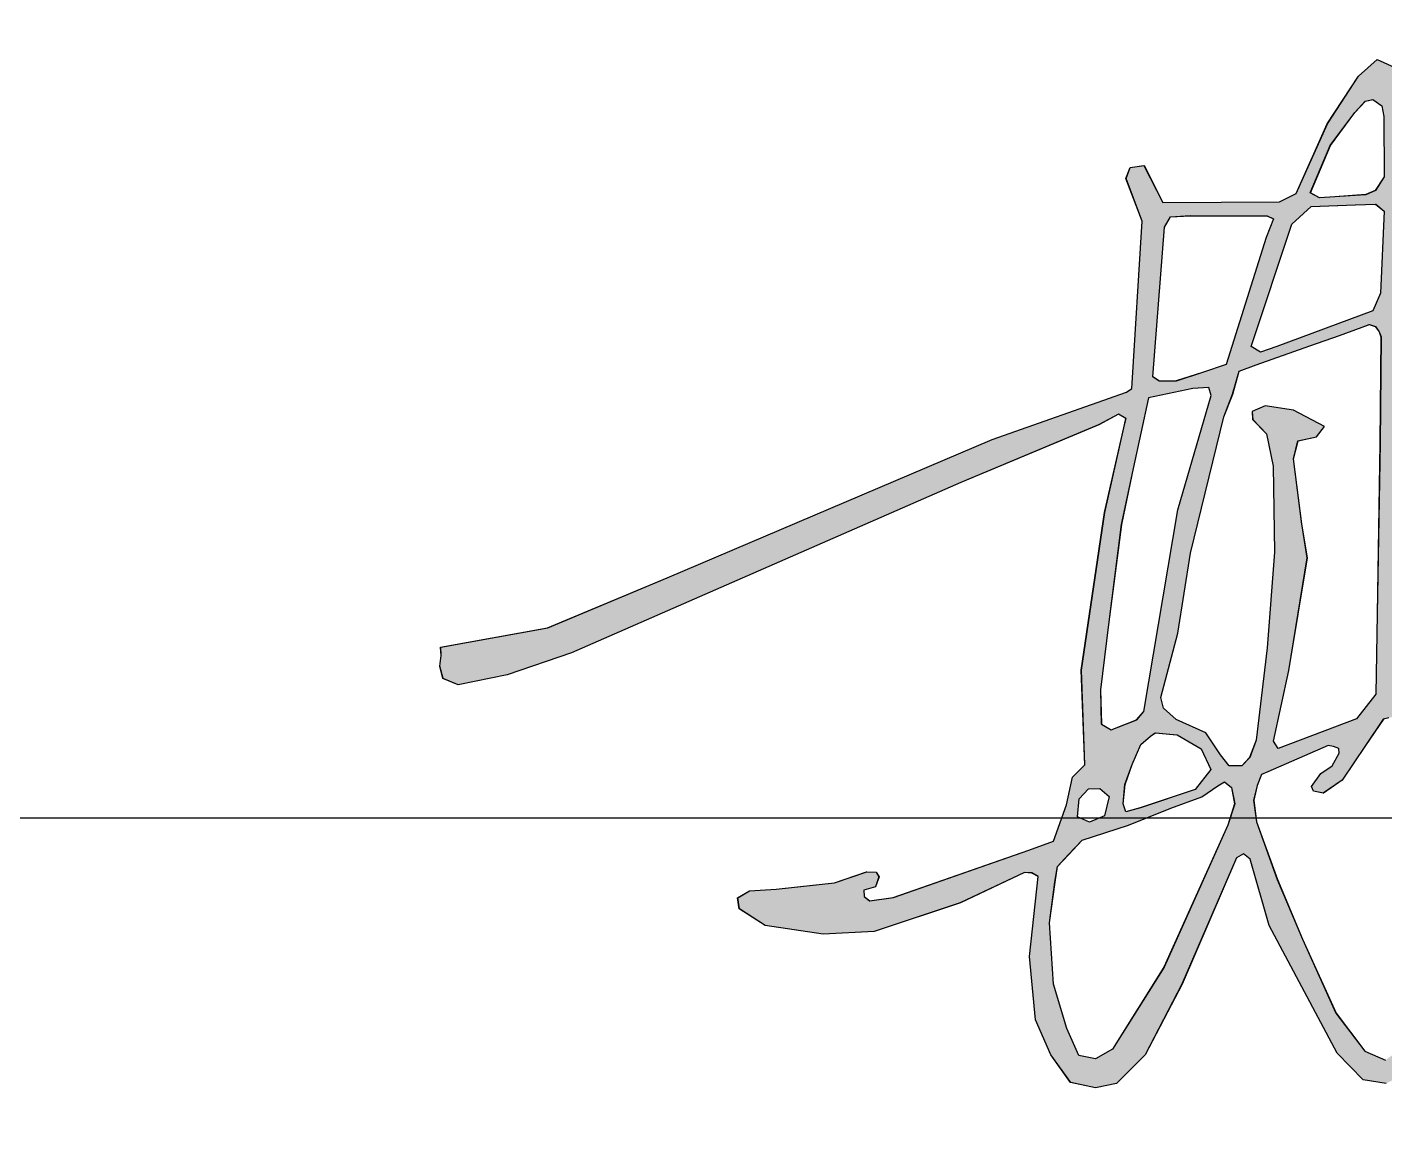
# Model space of a CAD drawing. Extents: x 695776 to 1250176, y 4443437 to 9025597.
# Drawn here: x 739708 to 740798, y 4448829 to 4449712 of the extents above; entities that cross this region are included whole.
import ezdxf

# ---------------------------------------------------------------- set-up
doc = ezdxf.new("R2010")
doc.units = 0
doc.header["$LTSCALE"] = 0.5
doc.layers.add('图框', color=7, linetype='CONTINUOUS')
doc.layers.add('签名（新）', color=7, linetype='CONTINUOUS')

# ---------------------------------------------------------------- blocks, each defined once
blk = doc.blocks.new('q')
at = {"layer": '签名（新）'}
h = blk.add_hatch(color=256, dxfattribs=at)
h.paths.add_polyline_path([(552023.907, 5550055.489), (552023.218, 5550055.914), (552022.441, 5550055.516), (552019.864, 5550050.73), (552014.629, 5550043.633), (552007.146, 5550035.532), (551999.42, 5550027.385), (551998.262, 5550026.929), (551997.484, 5550027.564), (551996.95, 5550028.845), (551996.898, 5550031.693), (551996.831, 5550035.385), (551997.563, 5550039.051), (551998.738, 5550041.702), (552000.947, 5550044.554), (552003.801, 5550047.13), (552008.401, 5550050.683), (552012.734, 5550054.501), (552016, 5550058.081), (552018.858, 5550061.595), (552021.144, 5550064.663), (552021.017, 5550065.272), (552020.493, 5550065.19), (552017.952, 5550063.317), (552013.776, 5550060.236), (552009.541, 5550056.346), (552005.824, 5550051.868), (552003.775, 5550048.761), (552001.908, 5550046.496), (552000.276, 5550045.066), (551997.541, 5550042.962), (551996.766, 5550043.212), (551995.588, 5550044.255), (551994.96, 5550044.138), (551994.325, 5550043.276), (551994.329, 5550042.358), (551996.479, 5550040.715), (551996.131, 5550039.467), (551995.404, 5550036.864), (551992.046, 5550032.077), (551987.816, 5550020.899), (551985.287, 5550011.809), (551983.182, 5550004.167), (551982.141, 5550000.389), (551980.936, 5549997.649), (551979.917, 5549996.888), (551978.545, 5549997.49), (551976.642, 5550000.017), (551974.42, 5550004.897), (551972.763, 5550008.845), (551971.389, 5550012.661), (551971.194, 5550014.105), (551971.427, 5550015.069), (551971.706, 5550015.806), (551972.127, 5550015.989), (551976.127, 5550017.731), (551976.476, 5550017.649), (551976.829, 5550017.533), (551976.862, 5550017.211), (551976.381, 5550016.375), (551975.633, 5550015.86), (551975.021, 5550015.011), (551975.15, 5550014.694), (551975.807, 5550014.559), (551977.057, 5550015.426), (551978.603, 5550017.722), (551979.776, 5550019.465), (551980.142, 5550019.557), (551982.58, 5550020.165), (551987.238, 5550023.46), (551988.668, 5550026.633), (551988.581, 5550028.338), (551987.903, 5550028.564), (551987.348, 5550028.34), (551987.21, 5550027.597), (551986.962, 5550026.259), (551986.204, 5550024.888), (551984.281, 5550022.845), (551981.844, 5550021.404), (551980.945, 5550021.129), (551980.642, 5550021.458), (551981.024, 5550034.404), (551980.814, 5550045.794), (551981.267, 5550046.496), (551989.494, 5550049.326), (551995.221, 5550051.295), (551997.799, 5550052.68), (551998.518, 5550054.224), (551998.021, 5550055.47), (551996.522, 5550055.879), (551991.584, 5550055.942), (551987.542, 5550055.769), (551982.904, 5550055.119), (551980.873, 5550055.14), (551981.031, 5550060.426), (551980.492, 5550062.629), (551979.371, 5550063.133), (551978.139, 5550062.038), (551976.067, 5550058.868), (551974.003, 5550054.251), (551972.906, 5550053.707), (551965.184, 5550053.675), (551963.938, 5550056.122), (551963.02, 5550055.987), (551962.747, 5550055.25), (551963.815, 5550052.435), (551963.135, 5550041.346), (551962.772, 5550041.101), (551953.895, 5550037.978), (551932.391, 5550028.812), (551924.48, 5550025.519), (551917.398, 5550024.231), (551917.427, 5550023.681), (551917.344, 5550022.978), (551917.553, 5550022.167), (551918.559, 5550021.741), (551921.799, 5550022.397), (551926.059, 5550023.847), (551951.817, 5550035.129), (551960.939, 5550038.955), (551962.257, 5550039.647), (551962.748, 5550039.371), (551962.606, 5550038.743), (551961.338, 5550033.137), (551959.793, 5550022.714), (551960.028, 5550016.433), (551959.203, 5550015.634), (551958.807, 5550013.801), (551957.947, 5550011.382), (551956.31, 5550010.806), (551947.352, 5550007.652), (551945.788, 5550007.44), (551945.418, 5550007.737), (551945.392, 5550008.141), (551946.167, 5550008.36), (551946.402, 5550009.039), (551946.211, 5550009.336), (551945.588, 5550009.361), (551943.457, 5550008.632), (551941.218, 5550008.394), (551939.602, 5550008.222), (551937.841, 5550008.108), (551937.053, 5550007.647), (551937.161, 5550006.906), (551938.873, 5550005.8), (551942.703, 5550005.24), (551946.083, 5550005.415), (551951.785, 5550007.303), (551956.031, 5550009.323), (551956.513, 5550009.284), (551956.938, 5550009.06), (551956.851, 5550008.246), (551956.369, 5550003.754), (551956.76, 5549999.565), (551957.767, 5549997.25), (551959.088, 5549995.414), (551960.738, 5549995.063), (551962.113, 5549995.346), (551964.018, 5549997.242), (551966.452, 5550001.919), (551970.06, 5550010.286), (551970.52, 5550010.562), (551970.959, 5550010.203), (551972.218, 5550005.815), (551976.729, 5549997.359), (551978.449, 5549995.595), (551979.959, 5549995.355), (551981.237, 5549996), (551983.149, 5549999.717), (551985.865, 5550007.933), (551988.77, 5550019.807), (551991.769, 5550027.477), (551993.682, 5550032.033), (551994.758, 5550034.156), (551995.344, 5550034.393), (551995.834, 5550034.06), (551995.828, 5550033.264), (551995.811, 5550031.086), (551995.79, 5550028.525), (551996.331, 5550026.651), (551997.146, 5550025.78), (551998.317, 5550025.427), (552000.037, 5550026.239), (552007.518, 5550033.085), (552017.943, 5550045.767), (552019.066, 5550047.131), (552019.372, 5550046.976), (552019.297, 5550046.388), (552019.007, 5550044.094), (552017.936, 5550032.397), (552015.993, 5550016.918), (552012.82, 5549993.421), (552010.262, 5549955.784), (552009.776, 5549936.141), (552010.064, 5549929.611), (552010.263, 5549927.782), (552010.554, 5549927.632), (552010.949, 5549927.889), (552011.548, 5549959.519), (552012.516, 5549971.941), (552014.96, 5549997.204), (552017.603, 5550016.173), (552020.892, 5550043.941), (552021.024, 5550049.219), (552022.228, 5550052.409), (552023.728, 5550054.671)])
h.paths.add_polyline_path([(551968.378, 5550040.893), (551966.17, 5550033.32), (551963.924, 5550019.977), (551963.451, 5550019.432), (551961.77, 5550018.766), (551961.114, 5550019.136), (551961.056, 5550021.409), (551961.586, 5550025.733), (551962.437, 5550032.355), (551963.222, 5550036.069), (551964.24, 5550040.745), (551967.169, 5550041.359), (551968.237, 5550041.43)], flags=16)
h.paths.add_polyline_path([(551972.509, 5550052.592), (551972.014, 5550051.343), (551969.369, 5550042.943), (551967.803, 5550042.422), (551966.063, 5550041.85), (551964.953, 5550041.849), (551964.527, 5550042.129), (551965.291, 5550052.04), (551965.689, 5550052.717), (551966.986, 5550052.794), (551972.077, 5550052.778)], flags=16)
h.paths.add_polyline_path([(551979.623, 5550044.78), (551979.553, 5550037.727), (551979.369, 5550026.435), (551979.282, 5550021.118), (551978.003, 5550019.481), (551972.813, 5550017.525), (551972.502, 5550018.008), (551973.518, 5550022.686), (551974.744, 5550030.146), (551974.387, 5550032.385), (551973.838, 5550036.691), (551974.128, 5550037.898), (551975.355, 5550038.161), (551975.876, 5550038.835), (551973.836, 5550039.927), (551971.963, 5550040.211), (551971.092, 5550039.825), (551971.129, 5550039.298), (551972.039, 5550038.355), (551972.488, 5550036.206), (551972.582, 5550030.522), (551972.096, 5550024.178), (551971.352, 5550018.068), (551970.928, 5550016.926), (551970.408, 5550016.385), (551969.579, 5550016.374), (551969.005, 5550017.106), (551968.032, 5550018.564), (551966.074, 5550019.439), (551965.227, 5550020.195), (551965.051, 5550020.893), (551966.185, 5550025.168), (551967.012, 5550030.447), (551969.226, 5550039.472), (551969.807, 5550040.983), (551970.239, 5550042.509), (551971.366, 5550042.931), (551974.909, 5550044.18), (551976.869, 5550044.871), (551978.373, 5550045.42), (551978.851, 5550045.594), (551979.246, 5550045.46), (551979.501, 5550045.105)], flags=16)
h.paths.add_polyline_path([(551961.638, 5550014.344), (551961.318, 5550013.063), (551960.325, 5550012.653), (551959.543, 5550013.012), (551959.656, 5550014.189), (551960.27, 5550014.851), (551961.01, 5550014.882)], flags=16)
h.paths.add_polyline_path([(551968.361, 5550016.126), (551967.332, 5550014.803), (551963.696, 5550013.594), (551962.728, 5550013.334), (551962.56, 5550013.872), (551962.682, 5550015.145), (551963.152, 5550016.46), (551963.73, 5550017.797), (551964.36, 5550018.335), (551964.687, 5550018.564), (551966.121, 5550018.436), (551967.715, 5550017.504)], flags=16)
h.paths.add_polyline_path([(551969.937, 5550013.865), (551969.49, 5550012.443), (551965.261, 5550003.058), (551961.848, 5549997.632), (551960.724, 5549996.985), (551959.629, 5549997.2), (551958.825, 5549998.983), (551957.942, 5550001.936), (551957.681, 5550005.981), (551958.048, 5550008.671), (551958.213, 5550009.709), (551958.931, 5550010.481), (551959.842, 5550011.462), (551962.912, 5550012.45), (551965.719, 5550013.58), (551967.769, 5550014.336), (551968.831, 5550015.046), (551969.267, 5550015.324), (551969.733, 5550014.936)], flags=16)
h.paths.add_polyline_path([(551979.825, 5550053.09), (551979.583, 5550047.671), (551979.087, 5550046.485), (551972.72, 5550044.127), (551971.649, 5550043.769), (551971.025, 5550044.133), (551973.725, 5550052.222), (551975.005, 5550053.392), (551977.92, 5550053.505), (551979.269, 5550053.548)], flags=16)
h.paths.add_polyline_path([(551979.803, 5550059.365), (551979.834, 5550055.356), (551979.248, 5550054.45), (551978.622, 5550054.184), (551976.56, 5550054.047), (551975.551, 5550053.98), (551974.946, 5550054.315), (551976.27, 5550057.439), (551977.881, 5550059.618), (551978.582, 5550060.372), (551979.079, 5550060.479), (551979.683, 5550060.068)], flags=16)
h.paths.add_polyline_path([(551996.797, 5550054.099), (551996.441, 5550053.323), (551993.766, 5550052.625), (551981.872, 5550047.83), (551980.975, 5550048.041), (551980.819, 5550048.768), (551980.771, 5550052.22), (551981.072, 5550053.79), (551983.835, 5550054.246), (551987.509, 5550054.365), (551991.717, 5550054.77), (551995.432, 5550054.875), (551996.596, 5550054.521)], flags=16)
h = blk.add_hatch(color=256, dxfattribs=at)
h.paths.add_polyline_path([(552023.911, 5550055.488), (552023.223, 5550055.913), (552022.446, 5550055.516), (552019.869, 5550050.73), (552014.634, 5550043.633), (552007.15, 5550035.531), (551999.425, 5550027.385), (551998.267, 5550026.929), (551997.488, 5550027.563), (551996.954, 5550028.844), (551996.903, 5550031.692), (551996.836, 5550035.384), (551997.568, 5550039.05), (551998.743, 5550041.702), (552000.951, 5550044.553), (552003.806, 5550047.129), (552008.405, 5550050.682), (552012.739, 5550054.5), (552016.005, 5550058.081), (552018.862, 5550061.594), (552021.149, 5550064.663), (552021.021, 5550065.271), (552020.497, 5550065.189), (552017.957, 5550063.316), (552013.781, 5550060.236), (552009.546, 5550056.345), (552005.828, 5550051.867), (552003.779, 5550048.76), (552001.913, 5550046.495), (552000.28, 5550045.065), (551997.546, 5550042.962), (551996.771, 5550043.211), (551995.593, 5550044.254), (551994.965, 5550044.137), (551994.33, 5550043.275), (551994.334, 5550042.358), (551996.484, 5550040.714), (551996.136, 5550039.466), (551995.409, 5550036.863), (551992.05, 5550032.076), (551987.821, 5550020.898), (551985.291, 5550011.808), (551983.186, 5550004.166), (551982.146, 5550000.388), (551980.941, 5549997.648), (551979.921, 5549996.888), (551978.55, 5549997.49), (551976.647, 5550000.016), (551974.424, 5550004.896), (551972.767, 5550008.844), (551971.394, 5550012.66), (551971.199, 5550014.105), (551971.431, 5550015.068), (551971.711, 5550015.805), (551972.132, 5550015.988), (551976.132, 5550017.73), (551976.481, 5550017.649), (551976.833, 5550017.533), (551976.866, 5550017.21), (551976.386, 5550016.374), (551975.637, 5550015.86), (551975.026, 5550015.011), (551975.155, 5550014.693), (551975.811, 5550014.558), (551977.062, 5550015.425), (551978.607, 5550017.721), (551979.78, 5550019.464), (551980.147, 5550019.556), (551982.585, 5550020.164), (551987.243, 5550023.459), (551988.673, 5550026.632), (551988.586, 5550028.337), (551987.907, 5550028.563), (551987.352, 5550028.339), (551987.214, 5550027.596), (551986.966, 5550026.259), (551986.209, 5550024.888), (551984.286, 5550022.845), (551981.849, 5550021.403), (551980.95, 5550021.128), (551980.647, 5550021.457), (551981.028, 5550034.403), (551980.819, 5550045.794), (551981.272, 5550046.495), (551989.499, 5550049.325), (551995.226, 5550051.294), (551997.803, 5550052.679), (551998.522, 5550054.223), (551998.026, 5550055.469), (551996.527, 5550055.878), (551991.589, 5550055.941), (551987.547, 5550055.769), (551982.909, 5550055.118), (551980.878, 5550055.14), (551981.035, 5550060.425), (551980.496, 5550062.629), (551979.376, 5550063.132), (551978.143, 5550062.037), (551976.072, 5550058.867), (551974.008, 5550054.25), (551972.911, 5550053.706), (551965.189, 5550053.674), (551963.943, 5550056.121), (551963.025, 5550055.986), (551962.751, 5550055.249), (551963.819, 5550052.435), (551963.14, 5550041.345), (551962.777, 5550041.1), (551953.9, 5550037.977), (551932.396, 5550028.811), (551924.484, 5550025.518), (551917.403, 5550024.23), (551917.431, 5550023.68), (551917.349, 5550022.977), (551917.557, 5550022.166), (551918.564, 5550021.74), (551921.804, 5550022.397), (551926.064, 5550023.846), (551951.821, 5550035.128), (551960.943, 5550038.954), (551962.261, 5550039.646), (551962.753, 5550039.371), (551962.611, 5550038.742), (551961.342, 5550033.136), (551959.798, 5550022.713), (551960.033, 5550016.433), (551959.207, 5550015.634), (551958.811, 5550013.8), (551957.951, 5550011.381), (551956.315, 5550010.805), (551947.357, 5550007.652), (551945.792, 5550007.439), (551945.422, 5550007.736), (551945.396, 5550008.14), (551946.171, 5550008.359), (551946.407, 5550009.039), (551946.216, 5550009.335), (551945.593, 5550009.36), (551943.462, 5550008.631), (551941.223, 5550008.393), (551939.607, 5550008.221), (551937.845, 5550008.107), (551937.058, 5550007.646), (551937.166, 5550006.905), (551938.878, 5550005.799), (551942.707, 5550005.239), (551946.088, 5550005.414), (551951.79, 5550007.303), (551956.036, 5550009.322), (551956.518, 5550009.283), (551956.943, 5550009.059), (551956.856, 5550008.245), (551956.374, 5550003.754), (551956.764, 5549999.564), (551957.772, 5549997.249), (551959.093, 5549995.413), (551960.742, 5549995.062), (551962.117, 5549995.345), (551964.022, 5549997.242), (551966.457, 5550001.918), (551970.065, 5550010.285), (551970.525, 5550010.561), (551970.964, 5550010.202), (551972.223, 5550005.814), (551976.733, 5549997.358), (551978.453, 5549995.595), (551979.963, 5549995.355), (551981.242, 5549995.999), (551983.154, 5549999.717), (551985.869, 5550007.932), (551988.775, 5550019.806), (551991.774, 5550027.477), (551993.687, 5550032.033), (551994.763, 5550034.155), (551995.348, 5550034.392), (551995.839, 5550034.059), (551995.833, 5550033.263), (551995.815, 5550031.085), (551995.795, 5550028.525), (551996.336, 5550026.65), (551997.151, 5550025.779), (551998.322, 5550025.427), (552000.041, 5550026.238), (552007.522, 5550033.084), (552017.947, 5550045.767), (552019.07, 5550047.13), (552019.376, 5550046.975), (552019.302, 5550046.388), (552019.012, 5550044.093), (552017.941, 5550032.396), (552015.997, 5550016.917), (552012.825, 5549993.421), (552010.267, 5549955.783), (552009.78, 5549936.14), (552010.069, 5549929.611), (552010.268, 5549927.781), (552010.558, 5549927.631), (552010.954, 5549927.888), (552011.552, 5549959.518), (552012.521, 5549971.941), (552014.964, 5549997.203), (552017.607, 5550016.172), (552020.897, 5550043.94), (552021.028, 5550049.218), (552022.233, 5550052.409), (552023.732, 5550054.67)])
h.paths.add_polyline_path([(551968.383, 5550040.892), (551966.175, 5550033.319), (551963.929, 5550019.976), (551963.456, 5550019.431), (551961.775, 5550018.765), (551961.119, 5550019.135), (551961.061, 5550021.408), (551961.591, 5550025.732), (551962.442, 5550032.354), (551963.226, 5550036.068), (551964.244, 5550040.745), (551967.173, 5550041.358), (551968.241, 5550041.429)], flags=16)
h.paths.add_polyline_path([(551972.513, 5550052.591), (551972.019, 5550051.342), (551969.374, 5550042.942), (551967.808, 5550042.421), (551966.067, 5550041.849), (551964.958, 5550041.848), (551964.532, 5550042.128), (551965.296, 5550052.039), (551965.694, 5550052.716), (551966.991, 5550052.793), (551972.081, 5550052.777)], flags=16)
h.paths.add_polyline_path([(551979.628, 5550044.779), (551979.558, 5550037.726), (551979.374, 5550026.434), (551979.287, 5550021.117), (551978.008, 5550019.48), (551972.818, 5550017.524), (551972.506, 5550018.007), (551973.522, 5550022.685), (551974.749, 5550030.145), (551974.391, 5550032.384), (551973.843, 5550036.69), (551974.133, 5550037.897), (551975.36, 5550038.16), (551975.88, 5550038.834), (551973.841, 5550039.926), (551971.967, 5550040.21), (551971.096, 5550039.824), (551971.134, 5550039.297), (551972.044, 5550038.354), (551972.492, 5550036.205), (551972.587, 5550030.521), (551972.101, 5550024.177), (551971.356, 5550018.067), (551970.933, 5550016.925), (551970.413, 5550016.384), (551969.583, 5550016.373), (551969.01, 5550017.105), (551968.036, 5550018.564), (551966.079, 5550019.438), (551965.232, 5550020.194), (551965.055, 5550020.892), (551966.19, 5550025.167), (551967.017, 5550030.447), (551969.231, 5550039.471), (551969.812, 5550040.982), (551970.244, 5550042.508), (551971.371, 5550042.931), (551974.914, 5550044.18), (551976.874, 5550044.87), (551978.378, 5550045.419), (551978.856, 5550045.594), (551979.251, 5550045.459), (551979.506, 5550045.105)], flags=16)
h.paths.add_polyline_path([(551961.643, 5550014.343), (551961.323, 5550013.062), (551960.33, 5550012.652), (551959.548, 5550013.011), (551959.661, 5550014.188), (551960.274, 5550014.851), (551961.014, 5550014.881)], flags=16)
h.paths.add_polyline_path([(551968.366, 5550016.125), (551967.336, 5550014.802), (551963.7, 5550013.594), (551962.733, 5550013.333), (551962.564, 5550013.871), (551962.687, 5550015.144), (551963.157, 5550016.459), (551963.734, 5550017.797), (551964.365, 5550018.334), (551964.692, 5550018.563), (551966.126, 5550018.435), (551967.719, 5550017.504)], flags=16)
h.paths.add_polyline_path([(551969.941, 5550013.864), (551969.494, 5550012.442), (551965.265, 5550003.057), (551961.853, 5549997.631), (551960.729, 5549996.984), (551959.634, 5549997.199), (551958.83, 5549998.982), (551957.947, 5550001.935), (551957.686, 5550005.98), (551958.053, 5550008.67), (551958.217, 5550009.708), (551958.935, 5550010.48), (551959.847, 5550011.461), (551962.916, 5550012.449), (551965.724, 5550013.579), (551967.773, 5550014.336), (551968.836, 5550015.045), (551969.271, 5550015.323), (551969.738, 5550014.935)], flags=16)
h.paths.add_polyline_path([(551979.83, 5550053.09), (551979.587, 5550047.67), (551979.091, 5550046.484), (551972.724, 5550044.126), (551971.654, 5550043.768), (551971.029, 5550044.133), (551973.729, 5550052.221), (551975.01, 5550053.392), (551977.925, 5550053.504), (551979.274, 5550053.547)], flags=16)
h.paths.add_polyline_path([(551979.808, 5550059.364), (551979.839, 5550055.355), (551979.253, 5550054.45), (551978.627, 5550054.183), (551976.565, 5550054.046), (551975.556, 5550053.979), (551974.951, 5550054.314), (551976.274, 5550057.439), (551977.886, 5550059.617), (551978.587, 5550060.371), (551979.084, 5550060.478), (551979.688, 5550060.067)], flags=16)
h.paths.add_polyline_path([(551996.801, 5550054.098), (551996.446, 5550053.323), (551993.771, 5550052.625), (551981.877, 5550047.829), (551980.98, 5550048.04), (551980.823, 5550048.768), (551980.776, 5550052.22), (551981.076, 5550053.79), (551983.84, 5550054.245), (551987.514, 5550054.365), (551991.721, 5550054.769), (551995.437, 5550054.874), (551996.6, 5550054.52)], flags=16)
for p, q in [((551978.139, 5550062.038, 771.644), (551979.371, 5550063.133, 771.644)), ((551978.143, 5550062.037, 771.644), (551979.376, 5550063.132, 771.644)), ((551979.371, 5550063.133, 771.644), (551980.492, 5550062.629, 771.644)), ((551979.376, 5550063.132, 771.644), (551980.496, 5550062.629, 771.644)), ((551976.067, 5550058.868, 771.644), (551978.139, 5550062.038, 771.644)), ((551976.072, 5550058.867, 771.644), (551978.143, 5550062.037, 771.644)), ((551977.881, 5550059.618, 771.644), (551978.582, 5550060.372, 771.644)), ((551977.886, 5550059.617, 771.644), (551978.587, 5550060.371, 771.644)), ((551978.582, 5550060.372, 771.644), (551979.079, 5550060.479, 771.644)), ((551978.587, 5550060.371, 771.644), (551979.084, 5550060.478, 771.644)), ((551979.079, 5550060.479, 771.644), (551979.683, 5550060.068, 771.644)), ((551979.084, 5550060.478, 771.644), (551979.688, 5550060.067, 771.644)), ((551979.683, 5550060.068, 771.644), (551979.803, 5550059.365, 771.644)), ((551979.688, 5550060.067, 771.644), (551979.808, 5550059.364, 771.644)), ((551974.003, 5550054.251, 771.644), (551976.067, 5550058.868, 771.644)), ((551974.008, 5550054.25, 771.644), (551976.072, 5550058.867, 771.644)), ((551976.27, 5550057.439, 771.644), (551977.881, 5550059.618, 771.644)), ((551976.274, 5550057.439, 771.644), (551977.886, 5550059.617, 771.644)), ((551979.803, 5550059.365, 771.644), (551979.834, 5550055.356, 771.644)), ((551979.808, 5550059.364, 771.644), (551979.839, 5550055.355, 771.644)), ((551974.946, 5550054.315, 771.644), (551976.27, 5550057.439, 771.644)), ((551974.951, 5550054.314, 771.644), (551976.274, 5550057.439, 771.644)), ((551962.747, 5550055.25, 771.644), (551963.02, 5550055.987, 771.644)), ((551962.751, 5550055.249, 771.644), (551963.025, 5550055.986, 771.644)), ((551963.02, 5550055.987, 771.644), (551963.938, 5550056.122, 771.644)), ((551963.025, 5550055.986, 771.644), (551963.943, 5550056.121, 771.644)), ((551963.938, 5550056.122, 771.644), (551965.184, 5550053.675, 771.644)), ((551963.943, 5550056.121, 771.644), (551965.189, 5550053.674, 771.644)), ((551979.834, 5550055.356, 771.644), (551979.248, 5550054.45, 771.644)), ((551979.839, 5550055.355, 771.644), (551979.253, 5550054.45, 771.644)), ((551963.815, 5550052.435, 771.644), (551962.747, 5550055.25, 771.644)), ((551963.819, 5550052.435, 771.644), (551962.751, 5550055.249, 771.644)), ((551979.248, 5550054.45, 771.644), (551978.622, 5550054.184, 771.644)), ((551979.253, 5550054.45, 771.644), (551978.627, 5550054.183, 771.644)), ((551965.184, 5550053.675, 771.644), (551972.906, 5550053.707, 771.644)), ((551965.189, 5550053.674, 771.644), (551972.911, 5550053.706, 771.644)), ((551972.906, 5550053.707, 771.644), (551974.003, 5550054.251, 771.644)), ((551972.911, 5550053.706, 771.644), (551974.008, 5550054.25, 771.644)), ((551975.551, 5550053.98, 771.644), (551974.946, 5550054.315, 771.644)), ((551975.556, 5550053.979, 771.644), (551974.951, 5550054.314, 771.644)), ((551975.005, 5550053.392, 771.644), (551977.92, 5550053.505, 771.644)), ((551975.01, 5550053.392, 771.644), (551977.925, 5550053.504, 771.644)), ((551976.56, 5550054.047, 771.644), (551975.551, 5550053.98, 771.644)), ((551976.565, 5550054.046, 771.644), (551975.556, 5550053.979, 771.644)), ((551978.622, 5550054.184, 771.644), (551976.56, 5550054.047, 771.644)), ((551978.627, 5550054.183, 771.644), (551976.565, 5550054.046, 771.644)), ((551977.92, 5550053.505, 771.644), (551979.269, 5550053.548, 771.644)), ((551977.925, 5550053.504, 771.644), (551979.274, 5550053.547, 771.644)), ((551979.269, 5550053.548, 771.644), (551979.825, 5550053.09, 771.644)), ((551979.274, 5550053.547, 771.644), (551979.83, 5550053.09, 771.644)), ((551965.291, 5550052.04, 771.644), (551965.689, 5550052.717, 771.644)), ((551965.296, 5550052.039, 771.644), (551965.694, 5550052.716, 771.644)), ((551965.689, 5550052.717, 771.644), (551966.986, 5550052.794, 771.644)), ((551965.694, 5550052.716, 771.644), (551966.991, 5550052.793, 771.644)), ((551966.986, 5550052.794, 771.644), (551972.077, 5550052.778, 771.644)), ((551966.991, 5550052.793, 771.644), (551972.081, 5550052.777, 771.644)), ((551972.509, 5550052.592, 771.644), (551972.014, 5550051.343, 771.644)), ((551972.513, 5550052.591, 771.644), (551972.019, 5550051.342, 771.644)), ((551972.077, 5550052.778, 771.644), (551972.509, 5550052.592, 771.644)), ((551972.081, 5550052.777, 771.644), (551972.513, 5550052.591, 771.644)), ((551973.725, 5550052.222, 771.644), (551975.005, 5550053.392, 771.644)), ((551973.729, 5550052.221, 771.644), (551975.01, 5550053.392, 771.644)), ((551979.825, 5550053.09, 771.644), (551979.583, 5550047.671, 771.644)), ((551979.83, 5550053.09, 771.644), (551979.587, 5550047.67, 771.644)), ((551963.135, 5550041.346, 771.644), (551963.815, 5550052.435, 771.644)), ((551963.14, 5550041.345, 771.644), (551963.819, 5550052.435, 771.644)), ((551964.527, 5550042.129, 771.644), (551965.291, 5550052.04, 771.644)), ((551964.532, 5550042.128, 771.644), (551965.296, 5550052.039, 771.644)), ((551971.025, 5550044.133, 771.644), (551973.725, 5550052.222, 771.644)), ((551971.029, 5550044.133, 771.644), (551973.729, 5550052.221, 771.644)), ((551972.014, 5550051.343, 771.644), (551969.369, 5550042.943, 771.644)), ((551972.019, 5550051.342, 771.644), (551969.374, 5550042.942, 771.644)), ((551979.583, 5550047.671, 771.644), (551979.087, 5550046.485, 771.644)), ((551979.587, 5550047.67, 771.644), (551979.091, 5550046.484, 771.644)), ((551979.087, 5550046.485, 771.644), (551972.72, 5550044.127, 771.644)), ((551979.091, 5550046.484, 771.644), (551972.724, 5550044.126, 771.644)), ((551976.869, 5550044.871, 771.644), (551978.373, 5550045.42, 771.644)), ((551976.874, 5550044.87, 771.644), (551978.378, 5550045.419, 771.644)), ((551978.373, 5550045.42, 771.644), (551978.851, 5550045.594, 771.644)), ((551978.378, 5550045.419, 771.644), (551978.856, 5550045.594, 771.644)), ((551978.851, 5550045.594, 771.644), (551979.246, 5550045.46, 771.644)), ((551978.856, 5550045.594, 771.644), (551979.251, 5550045.459, 771.644)), ((551979.246, 5550045.46, 771.644), (551979.501, 5550045.105, 771.644)), ((551979.251, 5550045.459, 771.644), (551979.506, 5550045.105, 771.644)), ((551974.909, 5550044.18, 771.644), (551976.869, 5550044.871, 771.644)), ((551974.914, 5550044.18, 771.644), (551976.874, 5550044.87, 771.644)), ((551979.501, 5550045.105, 771.644), (551979.623, 5550044.78, 771.644)), ((551979.506, 5550045.105, 771.644), (551979.628, 5550044.779, 771.644)), ((551979.623, 5550044.78, 771.644), (551979.553, 5550037.727, 771.644)), ((551979.628, 5550044.779, 771.644), (551979.558, 5550037.726, 771.644)), ((551971.649, 5550043.769, 771.644), (551971.025, 5550044.133, 771.644)), ((551971.654, 5550043.768, 771.644), (551971.029, 5550044.133, 771.644)), ((551971.366, 5550042.931, 771.644), (551974.909, 5550044.18, 771.644)), ((551971.371, 5550042.931, 771.644), (551974.914, 5550044.18, 771.644)), ((551972.72, 5550044.127, 771.644), (551971.649, 5550043.769, 771.644)), ((551972.724, 5550044.126, 771.644), (551971.654, 5550043.768, 771.644)), ((551969.369, 5550042.943, 771.644), (551967.803, 5550042.422, 771.644)), ((551969.374, 5550042.942, 771.644), (551967.808, 5550042.421, 771.644)), ((551970.239, 5550042.509, 771.644), (551971.366, 5550042.931, 771.644)), ((551970.244, 5550042.508, 771.644), (551971.371, 5550042.931, 771.644)), ((551964.953, 5550041.849, 771.644), (551964.527, 5550042.129, 771.644)), ((551964.958, 5550041.848, 771.644), (551964.532, 5550042.128, 771.644)), ((551966.063, 5550041.85, 771.644), (551964.953, 5550041.849, 771.644)), ((551966.067, 5550041.849, 771.644), (551964.958, 5550041.848, 771.644)), ((551967.803, 5550042.422, 771.644), (551966.063, 5550041.85, 771.644)), ((551967.808, 5550042.421, 771.644), (551966.067, 5550041.849, 771.644)), ((551969.807, 5550040.983, 771.644), (551970.239, 5550042.509, 771.644)), ((551969.812, 5550040.982, 771.644), (551970.244, 5550042.508, 771.644)), ((551953.895, 5550037.978, 771.644), (551962.772, 5550041.101, 771.644)), ((551953.9, 5550037.977, 771.644), (551962.777, 5550041.1, 771.644)), ((551962.772, 5550041.101, 771.644), (551963.135, 5550041.346, 771.644)), ((551962.777, 5550041.1, 771.644), (551963.14, 5550041.345, 771.644)), ((551967.169, 5550041.359, 771.644), (551964.24, 5550040.745, 771.644)), ((551967.173, 5550041.358, 771.644), (551964.244, 5550040.745, 771.644)), ((551966.17, 5550033.32, 771.644), (551968.378, 5550040.893, 771.644)), ((551966.175, 5550033.319, 771.644), (551968.383, 5550040.892, 771.644)), ((551968.237, 5550041.43, 771.644), (551967.169, 5550041.359, 771.644)), ((551968.241, 5550041.429, 771.644), (551967.173, 5550041.358, 771.644)), ((551968.378, 5550040.893, 771.644), (551968.237, 5550041.43, 771.644)), ((551968.383, 5550040.892, 771.644), (551968.241, 5550041.429, 771.644)), ((551969.226, 5550039.472, 771.644), (551969.807, 5550040.983, 771.644)), ((551969.231, 5550039.471, 771.644), (551969.812, 5550040.982, 771.644)), ((551964.24, 5550040.745, 771.644), (551963.222, 5550036.069, 771.644)), ((551964.244, 5550040.745, 771.644), (551963.226, 5550036.068, 771.644)), ((551971.963, 5550040.211, 771.644), (551971.092, 5550039.825, 771.644)), ((551971.967, 5550040.21, 771.644), (551971.096, 5550039.824, 771.644)), ((551973.836, 5550039.927, 771.644), (551971.963, 5550040.211, 771.644)), ((551973.841, 5550039.926, 771.644), (551971.967, 5550040.21, 771.644)), ((551962.257, 5550039.647, 771.644), (551960.939, 5550038.955, 771.644)), ((551962.261, 5550039.646, 771.644), (551960.943, 5550038.954, 771.644)), ((551962.748, 5550039.371, 771.644), (551962.257, 5550039.647, 771.644)), ((551962.753, 5550039.371, 771.644), (551962.261, 5550039.646, 771.644)), ((551962.606, 5550038.743, 771.644), (551962.748, 5550039.371, 771.644)), ((551962.611, 5550038.742, 771.644), (551962.753, 5550039.371, 771.644)), ((551967.012, 5550030.447, 771.644), (551969.226, 5550039.472, 771.644)), ((551967.017, 5550030.447, 771.644), (551969.231, 5550039.471, 771.644)), ((551971.092, 5550039.825, 771.644), (551971.129, 5550039.298, 771.644)), ((551971.096, 5550039.824, 771.644), (551971.134, 5550039.297, 771.644)), ((551971.129, 5550039.298, 771.644), (551972.039, 5550038.355, 771.644)), ((551971.134, 5550039.297, 771.644), (551972.044, 5550038.354, 771.644)), ((551975.876, 5550038.835, 771.644), (551973.836, 5550039.927, 771.644)), ((551975.88, 5550038.834, 771.644), (551973.841, 5550039.926, 771.644)), ((551960.939, 5550038.955, 771.644), (551951.817, 5550035.129, 771.644)), ((551960.943, 5550038.954, 771.644), (551951.821, 5550035.128, 771.644)), ((551961.338, 5550033.137, 771.644), (551962.606, 5550038.743, 771.644)), ((551961.342, 5550033.136, 771.644), (551962.611, 5550038.742, 771.644)), ((551972.039, 5550038.355, 771.644), (551972.488, 5550036.206, 771.644)), ((551972.044, 5550038.354, 771.644), (551972.492, 5550036.205, 771.644)), ((551975.355, 5550038.161, 771.644), (551975.876, 5550038.835, 771.644)), ((551975.36, 5550038.16, 771.644), (551975.88, 5550038.834, 771.644)), ((551932.391, 5550028.812, 771.644), (551953.895, 5550037.978, 771.644)), ((551932.396, 5550028.811, 771.644), (551953.9, 5550037.977, 771.644)), ((551973.838, 5550036.691, 771.644), (551974.128, 5550037.898, 771.644)), ((551973.843, 5550036.69, 771.644), (551974.133, 5550037.897, 771.644)), ((551974.128, 5550037.898, 771.644), (551975.355, 5550038.161, 771.644)), ((551974.133, 5550037.897, 771.644), (551975.36, 5550038.16, 771.644)), ((551979.553, 5550037.727, 771.644), (551979.369, 5550026.435, 771.644)), ((551979.558, 5550037.726, 771.644), (551979.374, 5550026.434, 771.644)), ((551974.387, 5550032.385, 771.644), (551973.838, 5550036.691, 771.644)), ((551974.391, 5550032.384, 771.644), (551973.843, 5550036.69, 771.644)), ((551963.222, 5550036.069, 771.644), (551962.437, 5550032.355, 771.644)), ((551963.226, 5550036.068, 771.644), (551962.442, 5550032.354, 771.644)), ((551972.488, 5550036.206, 771.644), (551972.582, 5550030.522, 771.644)), ((551972.492, 5550036.205, 771.644), (551972.587, 5550030.521, 771.644)), ((551951.817, 5550035.129, 771.644), (551926.059, 5550023.847, 771.644)), ((551951.821, 5550035.128, 771.644), (551926.064, 5550023.846, 771.644)), ((551959.793, 5550022.714, 771.644), (551961.338, 5550033.137, 771.644)), ((551959.798, 5550022.713, 771.644), (551961.342, 5550033.136, 771.644)), ((551963.924, 5550019.977, 771.644), (551966.17, 5550033.32, 771.644)), ((551963.929, 5550019.976, 771.644), (551966.175, 5550033.319, 771.644)), ((551962.437, 5550032.355, 771.644), (551961.586, 5550025.733, 771.644)), ((551962.442, 5550032.354, 771.644), (551961.591, 5550025.732, 771.644)), ((551974.744, 5550030.146, 771.644), (551974.387, 5550032.385, 771.644)), ((551974.749, 5550030.145, 771.644), (551974.391, 5550032.384, 771.644)), ((551966.185, 5550025.168, 771.644), (551967.012, 5550030.447, 771.644)), ((551966.19, 5550025.167, 771.644), (551967.017, 5550030.447, 771.644)), ((551972.582, 5550030.522, 771.644), (551972.096, 5550024.178, 771.644)), ((551972.587, 5550030.521, 771.644), (551972.101, 5550024.177, 771.644)), ((551973.518, 5550022.686, 771.644), (551974.744, 5550030.146, 771.644)), ((551973.522, 5550022.685, 771.644), (551974.749, 5550030.145, 771.644)), ((551924.48, 5550025.519, 771.644), (551932.391, 5550028.812, 771.644)), ((551924.484, 5550025.518, 771.644), (551932.396, 5550028.811, 771.644)), ((551961.586, 5550025.733, 771.644), (551961.056, 5550021.409, 771.644)), ((551961.591, 5550025.732, 771.644), (551961.061, 5550021.408, 771.644)), ((551979.369, 5550026.435, 771.644), (551979.282, 5550021.118, 771.644)), ((551979.374, 5550026.434, 771.644), (551979.287, 5550021.117, 771.644)), ((551917.398, 5550024.231, 771.644), (551924.48, 5550025.519, 771.644)), ((551917.403, 5550024.23, 771.644), (551924.484, 5550025.518, 771.644)), ((551965.051, 5550020.893, 771.644), (551966.185, 5550025.168, 771.644)), ((551965.055, 5550020.892, 771.644), (551966.19, 5550025.167, 771.644)), ((551917.427, 5550023.681, 771.644), (551917.398, 5550024.231, 771.644)), ((551917.431, 5550023.68, 771.644), (551917.403, 5550024.23, 771.644)), ((551926.059, 5550023.847, 771.644), (551921.799, 5550022.397, 771.644)), ((551926.064, 5550023.846, 771.644), (551921.804, 5550022.397, 771.644)), ((551972.096, 5550024.178, 771.644), (551971.352, 5550018.068, 771.644)), ((551972.101, 5550024.177, 771.644), (551971.356, 5550018.067, 771.644)), ((551917.344, 5550022.978, 771.644), (551917.427, 5550023.681, 771.644)), ((551917.553, 5550022.167, 771.644), (551917.344, 5550022.978, 771.644)), ((551917.349, 5550022.977, 771.644), (551917.431, 5550023.68, 771.644)), ((551917.557, 5550022.166, 771.644), (551917.349, 5550022.977, 771.644)), ((551918.559, 5550021.741, 771.644), (551917.553, 5550022.167, 771.644)), ((551918.564, 5550021.74, 771.644), (551917.557, 5550022.166, 771.644)), ((551921.799, 5550022.397, 771.644), (551918.559, 5550021.741, 771.644)), ((551921.804, 5550022.397, 771.644), (551918.564, 5550021.74, 771.644)), ((551960.028, 5550016.433, 771.644), (551959.793, 5550022.714, 771.644)), ((551960.033, 5550016.433, 771.644), (551959.798, 5550022.713, 771.644)), ((551972.502, 5550018.008, 771.644), (551973.518, 5550022.686, 771.644)), ((551972.506, 5550018.007, 771.644), (551973.522, 5550022.685, 771.644)), ((551961.056, 5550021.409, 771.644), (551961.114, 5550019.136, 771.644)), ((551961.061, 5550021.408, 771.644), (551961.119, 5550019.135, 771.644)), ((551965.227, 5550020.195, 771.644), (551965.051, 5550020.893, 771.644)), ((551965.232, 5550020.194, 771.644), (551965.055, 5550020.892, 771.644)), ((551979.282, 5550021.118, 771.644), (551978.003, 5550019.481, 771.644)), ((551979.287, 5550021.117, 771.644), (551978.008, 5550019.48, 771.644)), ((551961.77, 5550018.766, 771.644), (551963.451, 5550019.432, 771.644)), ((551961.775, 5550018.765, 771.644), (551963.456, 5550019.431, 771.644)), ((551963.451, 5550019.432, 771.644), (551963.924, 5550019.977, 771.644)), ((551963.456, 5550019.431, 771.644), (551963.929, 5550019.976, 771.644)), ((551966.074, 5550019.439, 771.644), (551965.227, 5550020.195, 771.644)), ((551966.079, 5550019.438, 771.644), (551965.232, 5550020.194, 771.644)), ((551968.032, 5550018.564, 771.644), (551966.074, 5550019.439, 771.644)), ((551968.036, 5550018.564, 771.644), (551966.079, 5550019.438, 771.644)), ((551978.003, 5550019.481, 771.644), (551972.813, 5550017.525, 771.644)), ((551978.008, 5550019.48, 771.644), (551972.818, 5550017.524, 771.644)), ((551979.776, 5550019.465, 771.644), (551978.603, 5550017.722, 771.644)), ((551979.78, 5550019.464, 771.644), (551978.607, 5550017.721, 771.644)), ((551980.142, 5550019.557, 771.644), (551979.776, 5550019.465, 771.644)), ((551980.147, 5550019.556, 771.644), (551979.78, 5550019.464, 771.644)), ((551961.114, 5550019.136, 771.644), (551961.77, 5550018.766, 771.644)), ((551961.119, 5550019.135, 771.644), (551961.775, 5550018.765, 771.644)), ((551964.36, 5550018.335, 771.644), (551964.687, 5550018.564, 771.644)), ((551964.365, 5550018.334, 771.644), (551964.692, 5550018.563, 771.644)), ((551964.687, 5550018.564, 771.644), (551966.121, 5550018.436, 771.644)), ((551964.692, 5550018.563, 771.644), (551966.126, 5550018.435, 771.644)), ((551966.121, 5550018.436, 771.644), (551967.715, 5550017.504, 771.644)), ((551966.126, 5550018.435, 771.644), (551967.719, 5550017.504, 771.644)), ((551969.005, 5550017.106, 771.644), (551968.032, 5550018.564, 771.644)), ((551969.01, 5550017.105, 771.644), (551968.036, 5550018.564, 771.644)), ((551963.152, 5550016.46, 771.644), (551963.73, 5550017.797, 771.644)), ((551963.157, 5550016.459, 771.644), (551963.734, 5550017.797, 771.644)), ((551963.73, 5550017.797, 771.644), (551964.36, 5550018.335, 771.644)), ((551963.734, 5550017.797, 771.644), (551964.365, 5550018.334, 771.644)), ((551971.352, 5550018.068, 771.644), (551970.928, 5550016.926, 771.644)), ((551971.356, 5550018.067, 771.644), (551970.933, 5550016.925, 771.644)), ((551976.127, 5550017.731, 771.644), (551972.127, 5550015.989, 771.644)), ((551976.132, 5550017.73, 771.644), (551972.132, 5550015.988, 771.644)), ((551972.813, 5550017.525, 771.644), (551972.502, 5550018.008, 771.644)), ((551972.818, 5550017.524, 771.644), (551972.506, 5550018.007, 771.644)), ((551976.476, 5550017.649, 771.644), (551976.127, 5550017.731, 771.644)), ((551976.481, 5550017.649, 771.644), (551976.132, 5550017.73, 771.644)), ((551976.829, 5550017.533, 771.644), (551976.476, 5550017.649, 771.644)), ((551976.833, 5550017.533, 771.644), (551976.481, 5550017.649, 771.644)), ((551976.862, 5550017.211, 771.644), (551976.829, 5550017.533, 771.644)), ((551976.866, 5550017.21, 771.644), (551976.833, 5550017.533, 771.644)), ((551978.603, 5550017.722, 771.644), (551977.057, 5550015.426, 771.644)), ((551978.607, 5550017.721, 771.644), (551977.062, 5550015.425, 771.644)), ((551967.715, 5550017.504, 771.644), (551968.361, 5550016.126, 771.644)), ((551967.719, 5550017.504, 771.644), (551968.366, 5550016.125, 771.644)), ((551969.579, 5550016.374, 771.644), (551969.005, 5550017.106, 771.644)), ((551969.583, 5550016.373, 771.644), (551969.01, 5550017.105, 771.644)), ((551970.928, 5550016.926, 771.644), (551970.408, 5550016.385, 771.644)), ((551970.933, 5550016.925, 771.644), (551970.413, 5550016.384, 771.644)), ((551976.381, 5550016.375, 771.644), (551976.862, 5550017.211, 771.644)), ((551976.386, 5550016.374, 771.644), (551976.866, 5550017.21, 771.644)), ((551959.203, 5550015.634, 771.644), (551960.028, 5550016.433, 771.644)), ((551959.207, 5550015.634, 771.644), (551960.033, 5550016.433, 771.644)), ((551962.682, 5550015.145, 771.644), (551963.152, 5550016.46, 771.644)), ((551962.687, 5550015.144, 771.644), (551963.157, 5550016.459, 771.644)), ((551968.361, 5550016.126, 771.644), (551967.332, 5550014.803, 771.644)), ((551968.366, 5550016.125, 771.644), (551967.336, 5550014.802, 771.644)), ((551970.408, 5550016.385, 771.644), (551969.579, 5550016.374, 771.644)), ((551970.413, 5550016.384, 771.644), (551969.583, 5550016.373, 771.644)), ((551971.706, 5550015.806, 771.644), (551971.427, 5550015.069, 771.644)), ((551971.711, 5550015.805, 771.644), (551971.431, 5550015.068, 771.644)), ((551972.127, 5550015.989, 771.644), (551971.706, 5550015.806, 771.644)), ((551972.132, 5550015.988, 771.644), (551971.711, 5550015.805, 771.644)), ((551975.021, 5550015.011, 771.644), (551975.633, 5550015.86, 771.644)), ((551975.026, 5550015.011, 771.644), (551975.637, 5550015.86, 771.644)), ((551975.633, 5550015.86, 771.644), (551976.381, 5550016.375, 771.644)), ((551975.637, 5550015.86, 771.644), (551976.386, 5550016.374, 771.644)), ((551958.807, 5550013.801, 771.644), (551959.203, 5550015.634, 771.644)), ((551958.811, 5550013.8, 771.644), (551959.207, 5550015.634, 771.644)), ((551959.656, 5550014.189, 771.644), (551960.27, 5550014.851, 771.644)), ((551959.661, 5550014.188, 771.644), (551960.274, 5550014.851, 771.644)), ((551960.27, 5550014.851, 771.644), (551961.01, 5550014.882, 771.644)), ((551960.274, 5550014.851, 771.644), (551961.014, 5550014.881, 771.644)), ((551961.01, 5550014.882, 771.644), (551961.638, 5550014.344, 771.644)), ((551961.014, 5550014.881, 771.644), (551961.643, 5550014.343, 771.644)), ((551962.56, 5550013.872, 771.644), (551962.682, 5550015.145, 771.644)), ((551962.564, 5550013.871, 771.644), (551962.687, 5550015.144, 771.644)), ((551967.769, 5550014.336, 771.644), (551968.831, 5550015.046, 771.644)), ((551967.773, 5550014.336, 771.644), (551968.836, 5550015.045, 771.644)), ((551968.831, 5550015.046, 771.644), (551969.267, 5550015.324, 771.644)), ((551968.836, 5550015.045, 771.644), (551969.271, 5550015.323, 771.644)), ((551969.267, 5550015.324, 771.644), (551969.733, 5550014.936, 771.644)), ((551969.271, 5550015.323, 771.644), (551969.738, 5550014.935, 771.644)), ((551969.733, 5550014.936, 771.644), (551969.937, 5550013.865, 771.644)), ((551969.738, 5550014.935, 771.644), (551969.941, 5550013.864, 771.644)), ((551971.427, 5550015.069, 771.644), (551971.194, 5550014.105, 771.644)), ((551971.431, 5550015.068, 771.644), (551971.199, 5550014.105, 771.644)), ((551975.15, 5550014.694, 771.644), (551975.021, 5550015.011, 771.644)), ((551975.155, 5550014.693, 771.644), (551975.026, 5550015.011, 771.644)), ((551977.057, 5550015.426, 771.644), (551975.807, 5550014.559, 771.644)), ((551977.062, 5550015.425, 771.644), (551975.811, 5550014.558, 771.644)), ((551959.543, 5550013.012, 771.644), (551959.656, 5550014.189, 771.644)), ((551959.548, 5550013.011, 771.644), (551959.661, 5550014.188, 771.644)), ((551961.638, 5550014.344, 771.644), (551961.318, 5550013.063, 771.644)), ((551961.643, 5550014.343, 771.644), (551961.323, 5550013.062, 771.644)), ((551967.332, 5550014.803, 771.644), (551963.696, 5550013.594, 771.644)), ((551967.336, 5550014.802, 771.644), (551963.7, 5550013.594, 771.644)), ((551965.719, 5550013.58, 771.644), (551967.769, 5550014.336, 771.644)), ((551965.724, 5550013.579, 771.644), (551967.773, 5550014.336, 771.644)), ((551971.194, 5550014.105, 771.644), (551971.389, 5550012.661, 771.644)), ((551971.199, 5550014.105, 771.644), (551971.394, 5550012.66, 771.644)), ((551975.807, 5550014.559, 771.644), (551975.15, 5550014.694, 771.644)), ((551975.811, 5550014.558, 771.644), (551975.155, 5550014.693, 771.644)), ((551957.947, 5550011.382, 771.644), (551958.807, 5550013.801, 771.644)), ((551957.951, 5550011.381, 771.644), (551958.811, 5550013.8, 771.644)), ((551961.318, 5550013.063, 771.644), (551960.325, 5550012.653, 771.644)), ((551961.323, 5550013.062, 771.644), (551960.33, 5550012.652, 771.644)), ((551962.728, 5550013.334, 771.644), (551962.56, 5550013.872, 771.644)), ((551962.733, 5550013.333, 771.644), (551962.564, 5550013.871, 771.644)), ((551963.696, 5550013.594, 771.644), (551962.728, 5550013.334, 771.644)), ((551963.7, 5550013.594, 771.644), (551962.733, 5550013.333, 771.644)), ((551962.912, 5550012.45, 771.644), (551965.719, 5550013.58, 771.644)), ((551962.916, 5550012.449, 771.644), (551965.724, 5550013.579, 771.644)), ((551969.937, 5550013.865, 771.644), (551969.49, 5550012.443, 771.644)), ((551969.941, 5550013.864, 771.644), (551969.494, 5550012.442, 771.644)), ((551960.325, 5550012.653, 771.644), (551959.543, 5550013.012, 771.644)), ((551960.33, 5550012.652, 771.644), (551959.548, 5550013.011, 771.644)), ((551959.842, 5550011.462, 771.644), (551962.912, 5550012.45, 771.644)), ((551959.847, 5550011.461, 771.644), (551962.916, 5550012.449, 771.644)), ((551969.49, 5550012.443, 771.644), (551965.261, 5550003.058, 771.644)), ((551969.494, 5550012.442, 771.644), (551965.265, 5550003.057, 771.644)), ((551971.389, 5550012.661, 771.644), (551972.763, 5550008.845, 771.644)), ((551971.394, 5550012.66, 771.644), (551972.767, 5550008.844, 771.644)), ((551956.31, 5550010.806, 771.644), (551957.947, 5550011.382, 771.644)), ((551956.315, 5550010.805, 771.644), (551957.951, 5550011.381, 771.644)), ((551958.931, 5550010.481, 771.644), (551959.842, 5550011.462, 771.644)), ((551958.935, 5550010.48, 771.644), (551959.847, 5550011.461, 771.644)), ((551947.352, 5550007.652, 771.644), (551956.31, 5550010.806, 771.644)), ((551947.357, 5550007.652, 771.644), (551956.315, 5550010.805, 771.644)), ((551958.213, 5550009.709, 771.644), (551958.931, 5550010.481, 771.644)), ((551958.217, 5550009.708, 771.644), (551958.935, 5550010.48, 771.644)), ((551970.52, 5550010.562, 771.644), (551970.06, 5550010.286, 771.644)), ((551970.525, 5550010.561, 771.644), (551970.065, 5550010.285, 771.644)), ((551970.959, 5550010.203, 771.644), (551970.52, 5550010.562, 771.644)), ((551970.964, 5550010.202, 771.644), (551970.525, 5550010.561, 771.644)), ((551958.048, 5550008.671, 771.644), (551958.213, 5550009.709, 771.644)), ((551958.053, 5550008.67, 771.644), (551958.217, 5550009.708, 771.644)), ((551970.06, 5550010.286, 771.644), (551966.452, 5550001.919, 771.644)), ((551970.065, 5550010.285, 771.644), (551966.457, 5550001.918, 771.644)), ((551972.218, 5550005.815, 771.644), (551970.959, 5550010.203, 771.644)), ((551972.223, 5550005.814, 771.644), (551970.964, 5550010.202, 771.644)), ((551941.218, 5550008.394, 771.644), (551943.457, 5550008.632, 771.644)), ((551941.223, 5550008.393, 771.644), (551943.462, 5550008.631, 771.644)), ((551943.457, 5550008.632, 771.644), (551945.588, 5550009.361, 771.644)), ((551943.462, 5550008.631, 771.644), (551945.593, 5550009.36, 771.644)), ((551945.588, 5550009.361, 771.644), (551946.211, 5550009.336, 771.644)), ((551945.593, 5550009.36, 771.644), (551946.216, 5550009.335, 771.644)), ((551946.402, 5550009.039, 771.644), (551946.167, 5550008.36, 771.644)), ((551946.407, 5550009.039, 771.644), (551946.171, 5550008.359, 771.644)), ((551946.211, 5550009.336, 771.644), (551946.402, 5550009.039, 771.644)), ((551946.216, 5550009.335, 771.644), (551946.407, 5550009.039, 771.644)), ((551956.031, 5550009.323, 771.644), (551951.785, 5550007.303, 771.644)), ((551956.036, 5550009.322, 771.644), (551951.79, 5550007.303, 771.644)), ((551956.513, 5550009.284, 771.644), (551956.031, 5550009.323, 771.644)), ((551956.518, 5550009.283, 771.644), (551956.036, 5550009.322, 771.644)), ((551956.938, 5550009.06, 771.644), (551956.513, 5550009.284, 771.644)), ((551956.943, 5550009.059, 771.644), (551956.518, 5550009.283, 771.644)), ((551956.851, 5550008.246, 771.644), (551956.938, 5550009.06, 771.644)), ((551956.856, 5550008.245, 771.644), (551956.943, 5550009.059, 771.644)), ((551957.681, 5550005.981, 771.644), (551958.048, 5550008.671, 771.644)), ((551957.686, 5550005.98, 771.644), (551958.053, 5550008.67, 771.644)), ((551972.763, 5550008.845, 771.644), (551974.42, 5550004.897, 771.644)), ((551972.767, 5550008.844, 771.644), (551974.424, 5550004.896, 771.644)), ((551937.053, 5550007.647, 771.644), (551937.841, 5550008.108, 771.644)), ((551937.161, 5550006.906, 771.644), (551937.053, 5550007.647, 771.644)), ((551937.058, 5550007.646, 771.644), (551937.845, 5550008.107, 771.644)), ((551937.166, 5550006.905, 771.644), (551937.058, 5550007.646, 771.644)), ((551937.841, 5550008.108, 771.644), (551939.602, 5550008.222, 771.644)), ((551937.845, 5550008.107, 771.644), (551939.607, 5550008.221, 771.644)), ((551939.602, 5550008.222, 771.644), (551941.218, 5550008.394, 771.644)), ((551939.607, 5550008.221, 771.644), (551941.223, 5550008.393, 771.644)), ((551946.167, 5550008.36, 771.644), (551945.392, 5550008.141, 771.644)), ((551945.392, 5550008.141, 771.644), (551945.418, 5550007.737, 771.644)), ((551946.171, 5550008.359, 771.644), (551945.396, 5550008.14, 771.644)), ((551945.396, 5550008.14, 771.644), (551945.422, 5550007.736, 771.644)), ((551945.418, 5550007.737, 771.644), (551945.788, 5550007.44, 771.644)), ((551945.422, 5550007.736, 771.644), (551945.792, 5550007.439, 771.644)), ((551945.788, 5550007.44, 771.644), (551947.352, 5550007.652, 771.644)), ((551945.792, 5550007.439, 771.644), (551947.357, 5550007.652, 771.644)), ((551956.369, 5550003.754, 771.644), (551956.851, 5550008.246, 771.644)), ((551956.374, 5550003.754, 771.644), (551956.856, 5550008.245, 771.644)), ((551938.873, 5550005.8, 771.644), (551937.161, 5550006.906, 771.644)), ((551938.878, 5550005.799, 771.644), (551937.166, 5550006.905, 771.644)), ((551951.785, 5550007.303, 771.644), (551946.083, 5550005.415, 771.644)), ((551951.79, 5550007.303, 771.644), (551946.088, 5550005.414, 771.644)), ((551957.942, 5550001.936, 771.644), (551957.681, 5550005.981, 771.644)), ((551957.947, 5550001.935, 771.644), (551957.686, 5550005.98, 771.644)), ((551942.703, 5550005.24, 771.644), (551938.873, 5550005.8, 771.644)), ((551942.707, 5550005.239, 771.644), (551938.878, 5550005.799, 771.644)), ((551946.083, 5550005.415, 771.644), (551942.703, 5550005.24, 771.644)), ((551946.088, 5550005.414, 771.644), (551942.707, 5550005.239, 771.644)), ((551976.729, 5549997.359, 771.644), (551972.218, 5550005.815, 771.644)), ((551976.733, 5549997.358, 771.644), (551972.223, 5550005.814, 771.644)), ((551974.42, 5550004.897, 771.644), (551976.642, 5550000.017, 771.644)), ((551974.424, 5550004.896, 771.644), (551976.647, 5550000.016, 771.644)), ((551956.76, 5549999.565, 771.644), (551956.369, 5550003.754, 771.644)), ((551956.764, 5549999.564, 771.644), (551956.374, 5550003.754, 771.644)), ((551965.261, 5550003.058, 771.644), (551961.848, 5549997.632, 771.644)), ((551965.265, 5550003.057, 771.644), (551961.853, 5549997.631, 771.644)), ((551958.825, 5549998.983, 771.644), (551957.942, 5550001.936, 771.644)), ((551958.83, 5549998.982, 771.644), (551957.947, 5550001.935, 771.644)), ((551966.452, 5550001.919, 771.644), (551964.018, 5549997.242, 771.644)), ((551966.457, 5550001.918, 771.644), (551964.022, 5549997.242, 771.644)), ((551957.767, 5549997.25, 771.644), (551956.76, 5549999.565, 771.644)), ((551957.772, 5549997.249, 771.644), (551956.764, 5549999.564, 771.644)), ((551976.642, 5550000.017, 771.644), (551978.545, 5549997.49, 771.644)), ((551976.647, 5550000.016, 771.644), (551978.55, 5549997.49, 771.644)), ((551959.629, 5549997.2, 771.644), (551958.825, 5549998.983, 771.644)), ((551959.634, 5549997.199, 771.644), (551958.83, 5549998.982, 771.644)), ((551959.088, 5549995.414, 771.644), (551957.767, 5549997.25, 771.644)), ((551959.093, 5549995.413, 771.644), (551957.772, 5549997.249, 771.644)), ((551960.724, 5549996.985, 771.644), (551959.629, 5549997.2, 771.644)), ((551960.729, 5549996.984, 771.644), (551959.634, 5549997.199, 771.644)), ((551961.848, 5549997.632, 771.644), (551960.724, 5549996.985, 771.644)), ((551961.853, 5549997.631, 771.644), (551960.729, 5549996.984, 771.644)), ((551964.018, 5549997.242, 771.644), (551962.113, 5549995.346, 771.644)), ((551964.022, 5549997.242, 771.644), (551962.117, 5549995.345, 771.644)), ((551978.449, 5549995.595, 771.644), (551976.729, 5549997.359, 771.644)), ((551978.453, 5549995.595, 771.644), (551976.733, 5549997.358, 771.644)), ((551978.545, 5549997.49, 771.644), (551979.917, 5549996.888, 771.644)), ((551978.55, 5549997.49, 771.644), (551979.921, 5549996.888, 771.644)), ((551960.738, 5549995.063, 771.644), (551959.088, 5549995.414, 771.644)), ((551960.742, 5549995.062, 771.644), (551959.093, 5549995.413, 771.644)), ((551962.113, 5549995.346, 771.644), (551960.738, 5549995.063, 771.644)), ((551962.117, 5549995.345, 771.644), (551960.742, 5549995.062, 771.644)), ((551979.959, 5549995.355, 771.644), (551978.449, 5549995.595, 771.644)), ((551979.963, 5549995.355, 771.644), (551978.453, 5549995.595, 771.644))]:
    blk.add_line(p, q, dxfattribs=at)

msp = doc.modelspace()

# ---------------------------------------------------------------- linework, layer by layer
at = {"layer": '图框', "color": 7}
msp.add_line((743460.3742, 4449076.8735), (737460.3742, 4449076.8735), dxfattribs=at)

# ---------------------------------------------------------------- block references
at = {"layer": '签名（新）', "xscale": 12.137451171875, "yscale": 12.137451171875, "zscale": 12.137451171875}
msp.add_blockref('q', (-5958830.5374, -62913933.8961, -9365.7914), dxfattribs=at)

doc.saveas('drawing.dxf')
